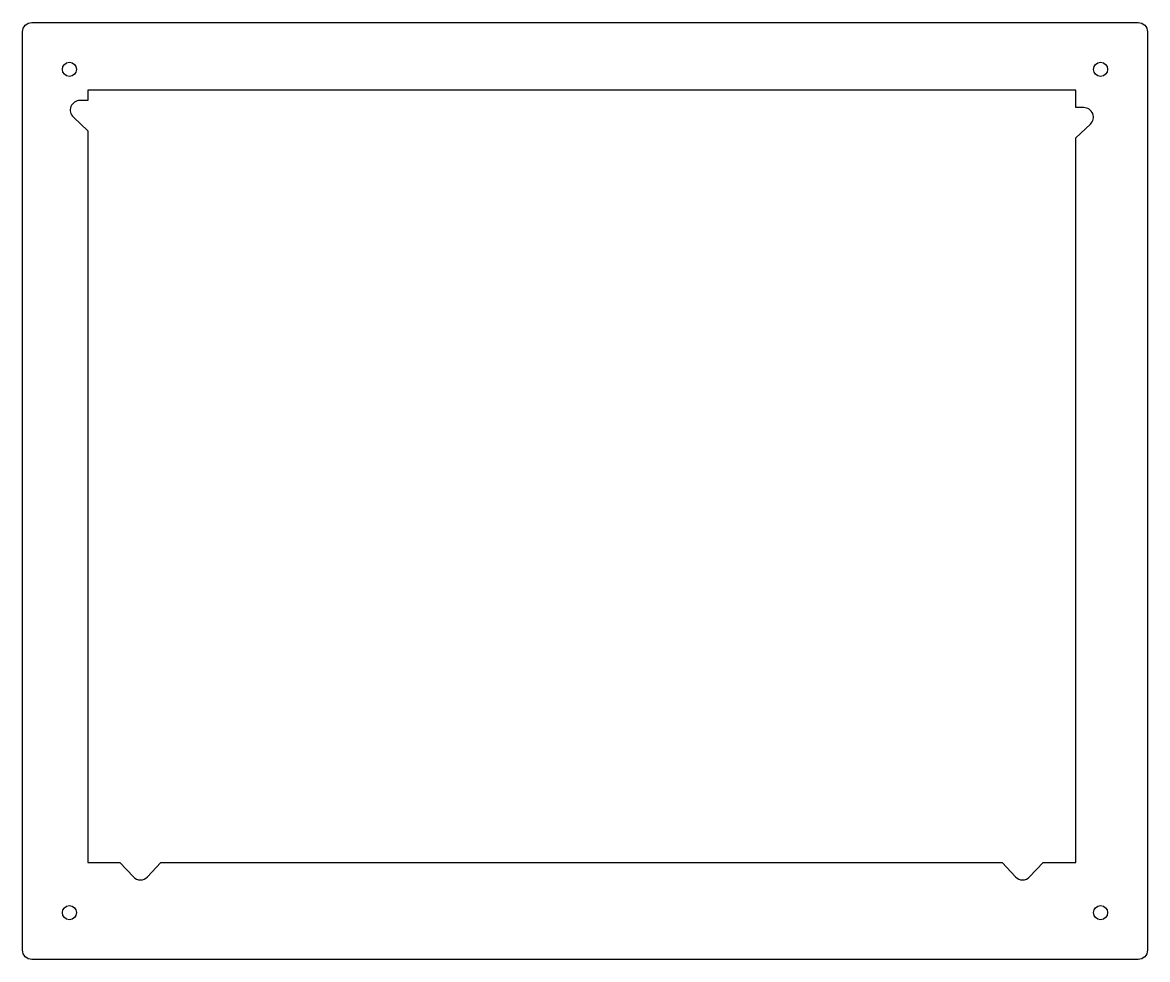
# Model space of a CAD drawing. Header units: millimetres. Extents: x -224 to 16, y -21 to 179.
import ezdxf

# ---------------------------------------------------------------- set-up
doc = ezdxf.new("R2010")
doc.units = ezdxf.units.MM
doc.layers.get('0').update_dxf_attribs({"linetype": 'CONTINUOUS'})

msp = doc.modelspace()

# ---------------------------------------------------------------- linework, layer by layer
for points in [[(-224.4, 176.96, -0.414214), (-222.41, 178.96), (13.59, 178.96, -0.414214), (15.59, 176.96), (15.59, -19.04, -0.414214), (13.59, -21.04), (-222.41, -21.04, -0.414214), (-224.4, -19.04)], [(-210.46, 162.3), (-212.16, 162.3, 0.681358), (-213.56, 158.75), (-210.46, 155.87), (-210.46, -0.3), (-203.64, -0.3), (-200.76, -3.4, 0.435596), (-197.76, -3.4), (-194.88, -0.3), (-15.43, -0.3), (-12.55, -3.4, 0.435596), (-9.55, -3.4), (-6.67, -0.3), (0.3, -0.3), (0.3, 154.37), (3.4, 157.25, 0.681358), (2, 160.8), (0.3, 160.8), (0.3, 164.55), (-210.46, 164.55)]]:
    msp.add_lwpolyline(points, format="xyb", close=True)
for centre in [(-214.4, 168.96), (5.59, 168.96), (-214.4, -11.04), (5.59, -11.04)]:
    msp.add_circle(centre, 1.5)

doc.saveas('drawing.dxf')
